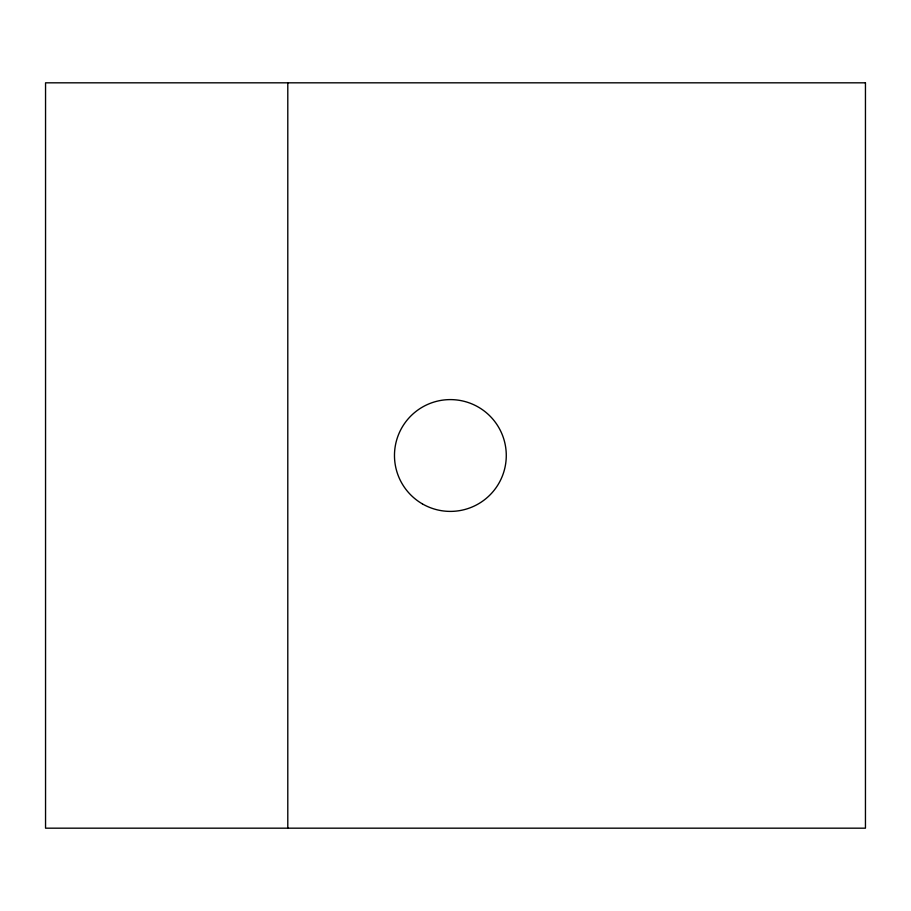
<?xml version="1.0" encoding="UTF-8"?>
<svg xmlns="http://www.w3.org/2000/svg" width="911" height="911" viewBox="0 0 911 911"><rect width="100%" height="100%" fill="white"/><g stroke="black" fill="none" stroke-linecap="round" stroke-linejoin="round"><path stroke-width="1.37" d="M287.796 82.821L287.796 828.179M865.45 82.821L45.55 82.821L45.55 828.179L865.45 828.179L865.45 82.821M422.419 503.908A55.901 55.901 0 0 0 506.277 455.5A55.901 55.901 0 0 0 422.419 407.092A55.901 55.901 0 0 0 422.419 503.908"/></g></svg>
